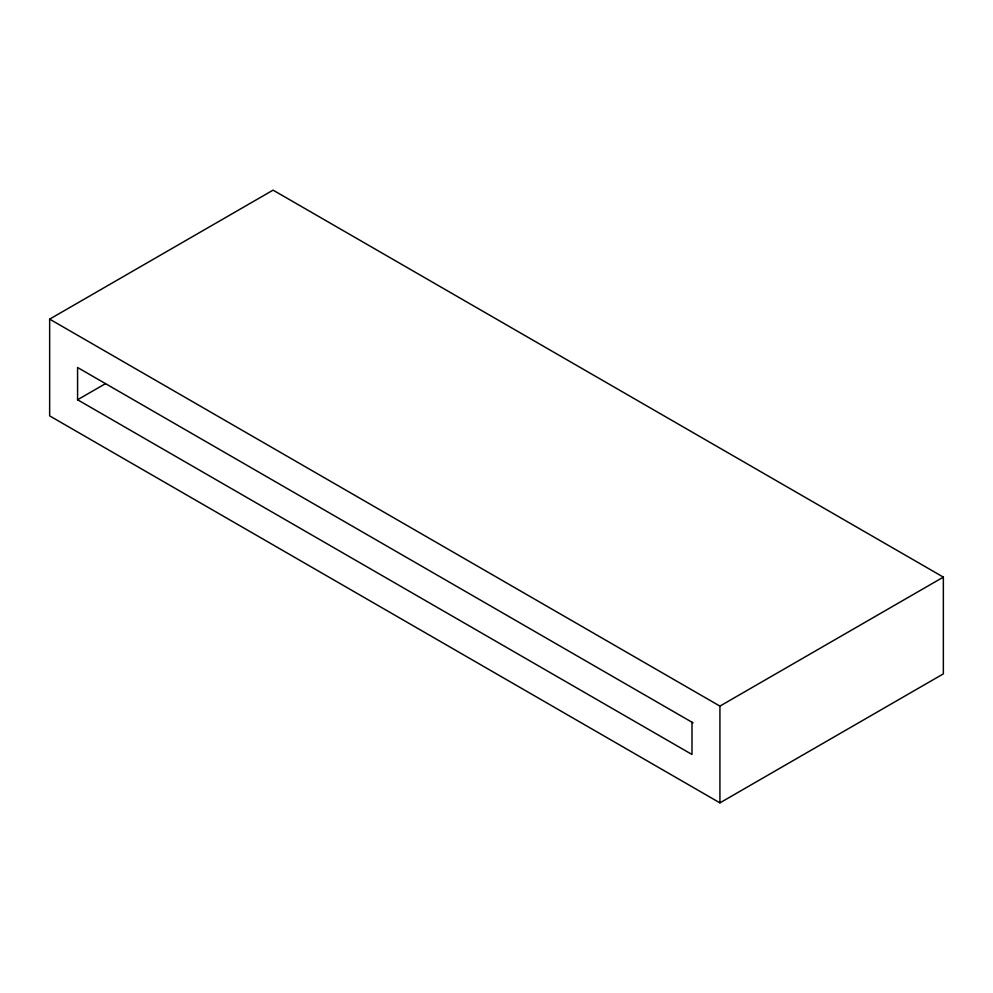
<?xml version="1.0" encoding="UTF-8"?>
<svg xmlns="http://www.w3.org/2000/svg" width="993" height="993" viewBox="0 0 993 993"><rect width="100%" height="100%" fill="white"/><g stroke="black" fill="none" stroke-linecap="round" stroke-linejoin="round"><path stroke-width="1.49" d="M49.65 319.138L273.075 190.135L943.35 577.119L943.35 673.862L719.925 802.865L49.65 415.881L49.65 319.138L719.925 706.11L943.35 577.119M693.089 722.867L77.578 367.509L77.578 399.757L105.506 383.633M77.578 399.757L691.997 754.481L691.997 722.234M719.925 706.11L719.925 802.865"/></g></svg>
